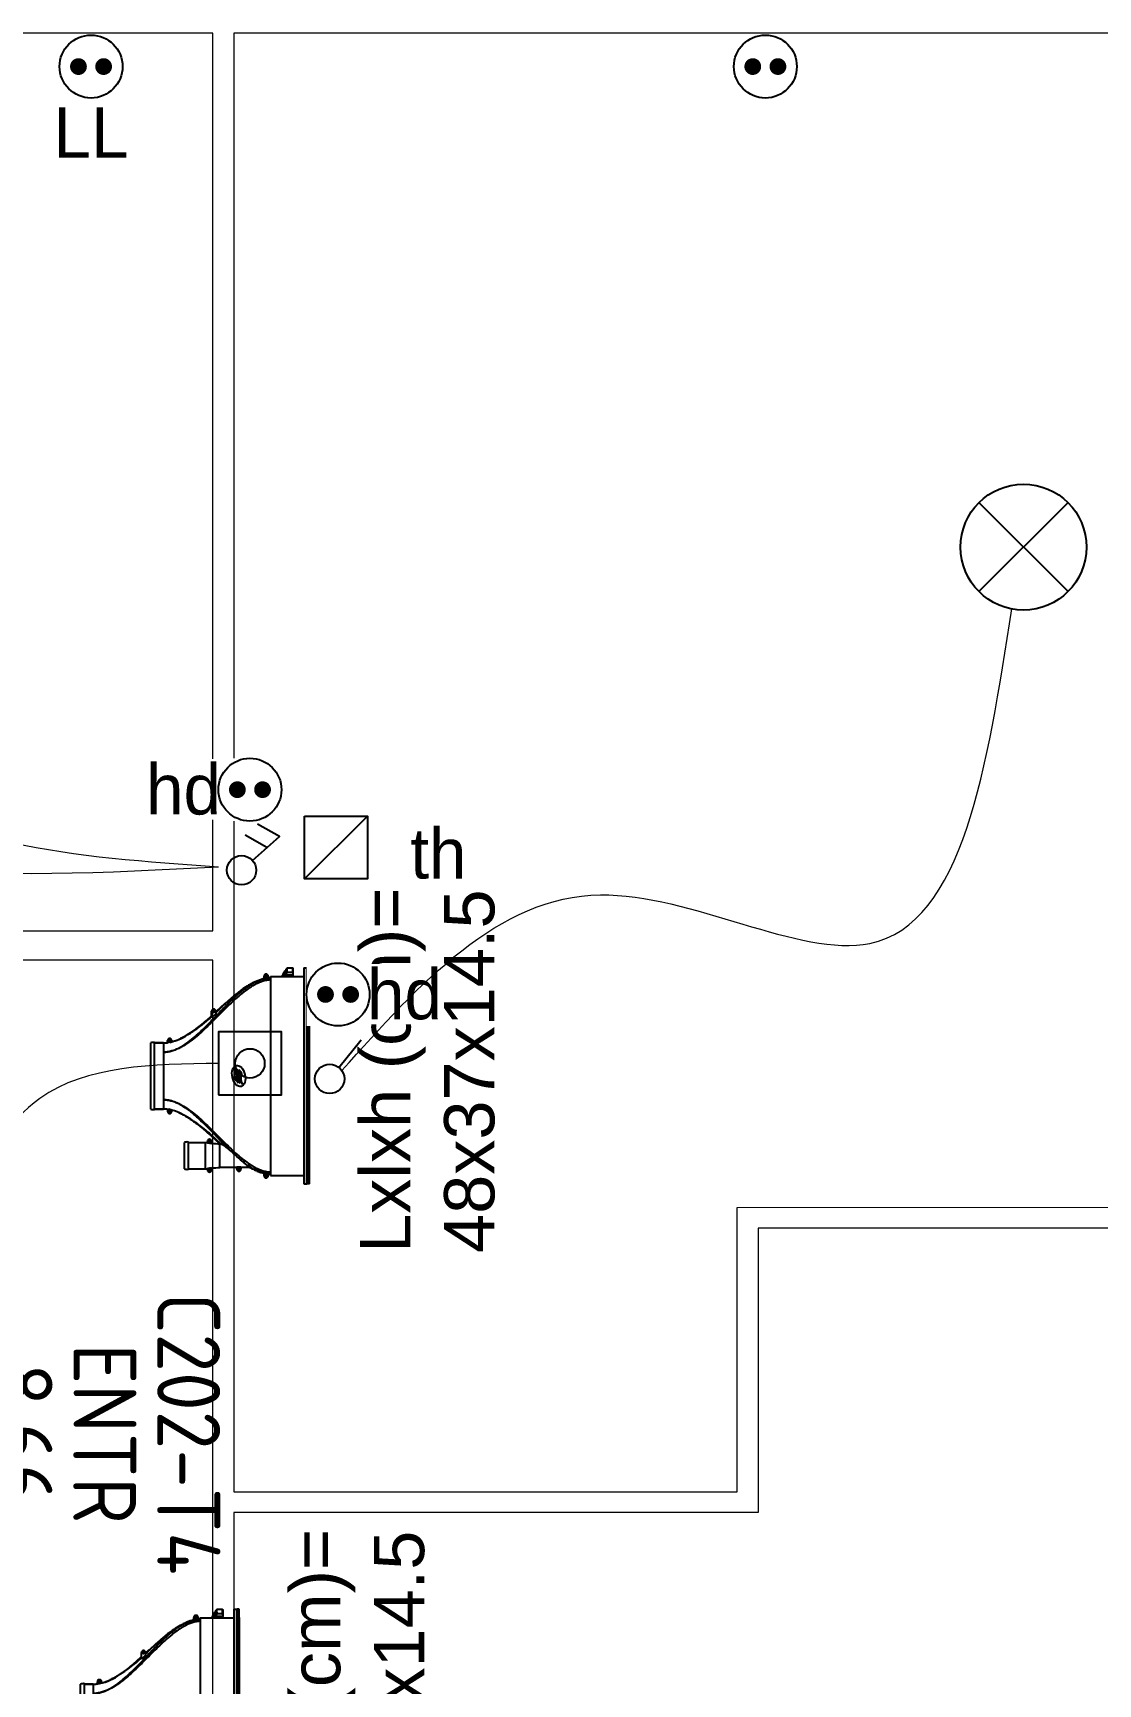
# Model space of a CAD drawing. Header units: millimetres. Extents: x 449410 to 506007, y -379864 to -318775.
# Drawn here: x 471638 to 474176, y -356278 to -352342 of the extents above; entities that cross this region are included whole.
import ezdxf
from ezdxf import colors
from ezdxf.entities.mleader import LeaderData, LeaderLine
from ezdxf.math import Vec2, Vec3

# ---------------------------------------------------------------- set-up
doc = ezdxf.new("R2010")
doc.units = ezdxf.units.MM
doc.set_wipeout_variables(frame=1)
doc.layers.add('_GAZELEC-RESERVATION', color=1, linetype='Continuous', lineweight=18)
doc.layers.add('prlm-CHAUFF', color=30, linetype='Continuous')
doc.layers.add('prlm-ELEC-CFO', color=201, linetype='Continuous')
doc.layers.add('prlm-xpoly', color=7, linetype='Continuous', plot=False)
doc.styles.add('prlm-elec-cfa', font='comic.ttf', dxfattribs={"height": 12})
doc.styles.add('prlm-elec-cfo', font='comic.ttf', dxfattribs={"height": 12})
doc.styles.add('prlm-xpoly', font='isocp.shx', dxfattribs={"height": 15})
doc.styles.get("Standard").update_dxf_attribs({"font": 'arial.ttf'})

# ---------------------------------------------------------------- blocks, each defined once
blk = doc.blocks.new('xi.twintop')
at = {"layer": 'prlm-CHAUFF', "ltscale": 50}
for p, q in [((-8, 35.6), (8, 35.6)), ((-7.9, 36.5), (7.9, 36.5)), ((-7.9, 35.6), (-7.9, 33.5)), ((-7.9, 33.5), (-7.9, 35.6)), ((7.9, 35.6), (7.9, 33.5)), ((7.9, 33.5), (7.9, 35.6)), ((-8.61, 31.95), (-8.61, 32.05)), ((-8.61, 32.05), (-8.51, 32.05)), ((-8.51, 31.95), (-8.61, 31.95)), ((-8.51, 32.16), (-8.41, 32.16)), ((-8.51, 32.05), (-8.51, 32.16)), ((-8.51, 31.84), (-8.51, 31.95)), ((-8.41, 31.84), (-8.51, 31.84)), ((-7.9, 32.5), (-8.46, 32.5)), ((-8.46, 31.5), (-8.16, 31.5)), ((-8.41, 32.16), (-8.41, 32.05)), ((-8.41, 32.05), (-8.3, 32.05)), ((-8.3, 31.95), (-8.41, 31.95)), ((-8.41, 31.95), (-8.41, 31.84)), ((-8.3, 32.05), (-8.3, 31.95)), ((-8.16, 31.5), (-7.95, 32.18)), ((-7.9, 32.5), (-7.95, 32.18)), ((-5.67, 33.5), (-7.9, 33.5)), ((5.67, 33.5), (-5.67, 33.5)), ((7.9, 33.5), (5.67, 33.5)), ((7.95, 32.18), (7.9, 32.5)), ((7.9, 32.5), (8.46, 32.5)), ((8.16, 31.5), (7.95, 32.18)), ((8.46, 31.5), (8.16, 31.5)), ((8.3, 31.95), (8.3, 32.05)), ((8.3, 32.05), (8.41, 32.05)), ((8.41, 31.95), (8.3, 31.95)), ((8.41, 32.16), (8.51, 32.16)), ((8.41, 32.05), (8.41, 32.16)), ((8.41, 31.84), (8.41, 31.95)), ((8.51, 31.84), (8.41, 31.84)), ((8.51, 32.16), (8.51, 32.05)), ((8.51, 32.05), (8.61, 32.05)), ((8.61, 31.95), (8.51, 31.95)), ((8.51, 31.95), (8.51, 31.84)), ((8.61, 32.05), (8.61, 31.95)), ((-15.75, 27.6), (-22.25, 27.6)), ((-22.15, 28.5), (-15.85, 28.5)), ((-22.15, 27.6), (-22.15, 23.5)), ((-22.15, 27.6), (-22.15, 23.5)), ((-15.85, 27.6), (-15.85, 23.5)), ((-15.85, 27.6), (-15.85, 23.5)), ((-9.41, 28.48), (-9.41, 28.48)), ((9.12, 29.02), (9.09, 29.02)), ((9.41, 28.48), (9.38, 28.48)), ((-22.56, 22.55), (-22.45, 22.55)), ((-22.56, 22.45), (-22.56, 22.55)), ((-22.45, 22.45), (-22.56, 22.45)), ((-22.45, 22.66), (-22.35, 22.66)), ((-22.45, 22.55), (-22.45, 22.66)), ((-22.45, 22.34), (-22.45, 22.45)), ((-22.35, 22.34), (-22.45, 22.34)), ((-22.4, 23), (-21.97, 23)), ((-21.85, 22), (-22.4, 22)), ((-22.35, 22.66), (-22.35, 22.55)), ((-22.35, 22.55), (-22.24, 22.55)), ((-22.24, 22.45), (-22.35, 22.45)), ((-22.35, 22.45), (-22.35, 22.34)), ((-22.24, 22.55), (-22.24, 22.45)), ((-15.85, 23.5), (-22.15, 23.5)), ((-21.97, 23), (-21.85, 22.06)), ((-21.85, 22.06), (-21.85, 22)), ((-21.8, 20), (-16.2, 20)), ((-21.8, 16), (-21.8, 20)), ((-21.8, 16), (-21.8, 20)), ((-16.2, 19.84), (-14.13, 22)), ((-14.13, 22), (-16.2, 19.84)), ((-16.2, 19.84), (-16.2, 20)), ((-16.2, 19.84), (-16.2, 20)), ((-16.15, 22.06), (-16.03, 23)), ((-16.15, 22), (-16.15, 22.06)), ((-15.6, 22), (-16.15, 22)), ((-16.03, 23), (-15.6, 23)), ((-15.76, 22.45), (-15.76, 22.55)), ((-15.76, 22.55), (-15.65, 22.55)), ((-15.65, 22.45), (-15.76, 22.45)), ((-15.65, 22.66), (-15.55, 22.66)), ((-15.65, 22.55), (-15.65, 22.66)), ((-15.65, 22.34), (-15.65, 22.45)), ((-15.55, 22.34), (-15.65, 22.34)), ((-15.55, 22.66), (-15.55, 22.55)), ((-15.55, 22.55), (-15.44, 22.55)), ((-15.55, 22.45), (-15.55, 22.34)), ((-15.44, 22.45), (-15.55, 22.45)), ((-15.44, 22.55), (-15.44, 22.45)), ((14.83, 21), (13.83, 22)), ((13.83, 22), (15.44, 22)), ((15.44, 21), (14.83, 21)), ((15.28, 21.45), (15.28, 21.55)), ((15.28, 21.55), (15.39, 21.55)), ((15.39, 21.45), (15.28, 21.45)), ((15.39, 21.66), (15.49, 21.66)), ((15.39, 21.55), (15.39, 21.66)), ((15.39, 21.34), (15.39, 21.45)), ((15.49, 21.34), (15.39, 21.34)), ((15.49, 21.66), (15.49, 21.55)), ((15.49, 21.55), (15.6, 21.55)), ((15.49, 21.45), (15.49, 21.34)), ((15.6, 21.45), (15.49, 21.45)), ((15.6, 21.55), (15.6, 21.45)), ((-22.2, 16), (-21.65, 16)), ((-21.65, 16), (-21.65, 15)), ((-22.36, 15.45), (-22.36, 15.55)), ((-22.36, 15.55), (-22.25, 15.55)), ((-22.25, 15.45), (-22.36, 15.45)), ((-22.25, 15.66), (-22.15, 15.66)), ((-22.25, 15.55), (-22.25, 15.66)), ((-22.25, 15.34), (-22.25, 15.45)), ((-22.15, 15.34), (-22.25, 15.34)), ((-21.65, 15), (-22.2, 15)), ((-22.15, 15.66), (-22.15, 15.55)), ((-22.15, 15.55), (-22.04, 15.55)), ((-22.15, 15.45), (-22.15, 15.34)), ((-22.04, 15.45), (-22.15, 15.45)), ((-22.04, 15.55), (-22.04, 15.45)), ((-21.8, 12.88), (-21.8, 15)), ((-21.8, 12.88), (-21.8, 15)), ((-23.96, 8.95), (-23.96, 9.05)), ((-23.96, 9.05), (-23.85, 9.05)), ((-23.85, 8.95), (-23.96, 8.95)), ((-23.85, 9.16), (-23.75, 9.16)), ((-23.85, 9.05), (-23.85, 9.16)), ((-23.85, 8.84), (-23.85, 8.95)), ((-23.75, 8.84), (-23.85, 8.84)), ((-23.8, 9.5), (-23.19, 9.5)), ((-23.36, 8.5), (-23.8, 8.5)), ((-23.75, 9.16), (-23.75, 9.05)), ((-23.75, 9.05), (-23.64, 9.05)), ((-23.75, 8.95), (-23.75, 8.84)), ((-23.64, 8.95), (-23.75, 8.95)), ((23.7, 8), (-23.7, 8)), ((-23.7, 8), (-23.7, 0)), ((-23.64, 9.05), (-23.64, 8.95)), ((-23.36, 8.42), (-23.36, 8.5)), ((23.19, 9.5), (23.8, 9.5)), ((23.36, 8.42), (23.36, 8.5)), ((23.8, 8.5), (23.36, 8.5)), ((23.64, 8.95), (23.64, 9.05)), ((23.64, 9.05), (23.75, 9.05)), ((23.75, 8.95), (23.64, 8.95)), ((23.7, 8), (23.7, 0)), ((23.75, 9.16), (23.85, 9.16)), ((23.75, 9.05), (23.75, 9.16)), ((23.75, 8.84), (23.75, 8.95)), ((23.85, 8.84), (23.75, 8.84)), ((23.85, 9.16), (23.85, 9.05)), ((23.85, 9.05), (23.96, 9.05)), ((23.85, 8.95), (23.85, 8.84)), ((23.96, 8.95), (23.85, 8.95)), ((23.96, 9.05), (23.96, 8.95)), ((24.18, 4.47), (23.7, 4.81)), ((24.06, 4.42), (23.7, 4.66)), ((24.06, 2.6), (24.06, 4.42)), ((24.64, 4.04), (24.06, 4.42)), ((24.2, 4.46), (24.18, 4.47)), ((24.54, 4.24), (24.2, 4.46)), ((24.35, 4.85), (24.33, 4.89)), ((24.35, 4.36), (24.35, 4.85)), ((24.35, 4.85), (24.36, 4.85)), ((24.41, 4.79), (24.43, 4.83)), ((24.41, 4.79), (24.41, 4.32)), ((25.01, 4.43), (24.41, 4.79)), ((24.43, 4.83), (25.04, 4.47)), ((24.64, 4.04), (24.72, 4.01)), ((24.64, 2.6), (24.64, 4.04)), ((24.72, 4.01), (24.72, 2.65)), ((25.04, 4.47), (25.01, 4.43)), ((25.01, 4.25), (25.01, 4.43)), ((25.02, 4.42), (25.01, 4.43)), ((25.06, 4.46), (25.02, 4.42)), ((25.02, 4.42), (25.02, 4.25)), ((25.28, 4.25), (25.02, 4.42)), ((25.04, 4.47), (25.06, 4.46)), ((25.06, 4.46), (25.39, 4.24)), ((25.71, 2.65), (25.71, 4.01)), ((-25.75, 0), (-25.75, -0.73)), ((25.75, 0), (-25.75, 0)), ((23.7, 2.6), (24.06, 2.6)), ((23.7, 2.57), (23.73, 2.6)), ((23.79, 2.6), (23.88, 2.51)), ((23.88, 2.51), (23.97, 2.6)), ((24.04, 2.6), (24.13, 2.51)), ((24.64, 2.6), (24.06, 2.6)), ((24.13, 2.51), (24.22, 2.6)), ((24.18, 2.56), (24.24, 2.51)), ((24.24, 2.51), (24.3, 2.58)), ((24.28, 2.6), (24.37, 2.51)), ((24.37, 2.51), (24.46, 2.6)), ((24.42, 2.57), (24.48, 2.51)), ((24.48, 2.51), (24.56, 2.58)), ((24.54, 2.6), (24.63, 2.51)), ((24.63, 2.51), (24.72, 2.6)), ((24.72, 2.65), (24.64, 2.6)), ((24.64, 2.6), (24.64, 2.6)), ((25.66, 2.6), (24.64, 2.6)), ((24.7, 2.58), (24.77, 2.51)), ((24.72, 2.65), (25.71, 2.65)), ((24.73, 2.6), (24.82, 2.51)), ((24.77, 2.51), (24.79, 2.53)), ((24.82, 2.51), (24.91, 2.6)), ((24.9, 2.59), (24.98, 2.51)), ((24.98, 2.51), (25.07, 2.6)), ((25.02, 2.54), (25.05, 2.51)), ((25.05, 2.51), (25.09, 2.55)), ((25.06, 2.58), (25.13, 2.51)), ((25.13, 2.51), (25.22, 2.6)), ((25.19, 2.57), (25.25, 2.51)), ((25.25, 2.51), (25.34, 2.6)), ((25.27, 2.53), (25.29, 2.51)), ((25.29, 2.51), (25.32, 2.54)), ((25.31, 2.56), (25.36, 2.51)), ((25.36, 2.51), (25.45, 2.6)), ((25.4, 2.55), (25.44, 2.51)), ((25.44, 2.51), (25.53, 2.6)), ((25.48, 2.54), (25.51, 2.51)), ((25.51, 2.51), (25.6, 2.6)), ((25.53, 2.53), (25.55, 2.51)), ((25.55, 2.51), (25.64, 2.6)), ((25.71, 2.65), (25.66, 2.6)), ((25.66, 2.6), (25.66, 2.6)), ((25.75, 0), (25.75, -0.73)), ((-25.75, -0.81), (-25.75, -0.73)), ((-25.75, -0.73), (25.75, -0.73)), ((-25.75, -1.3), (-25.75, -0.81)), ((25.75, -0.81), (-25.75, -0.81)), ((-25.75, -1.3), (25.75, -1.3)), ((23.75, -0.99), (-23.75, -0.99)), ((-23.75, -1.06), (-23.75, -0.99)), ((-23.55, -0.99), (-23.75, -1.06)), ((-23.75, -1.06), (23.75, -1.06)), ((23.75, -1.11), (-23.75, -1.11)), ((-23.75, -1.16), (-23.75, -1.11)), ((-23.59, -1.11), (-23.75, -1.16)), ((-23.75, -1.16), (23.75, -1.16)), ((23.75, -1.2), (-23.75, -1.2)), ((-23.75, -1.23), (-23.75, -1.2)), ((-23.64, -1.2), (-23.75, -1.23)), ((-23.75, -1.23), (23.75, -1.23)), ((23.75, -1.26), (-23.75, -1.26)), ((-23.75, -1.28), (-23.75, -1.26)), ((-23.68, -1.26), (-23.75, -1.28)), ((-23.75, -1.28), (23.75, -1.28)), ((23.75, -1.29), (-23.75, -1.29)), ((-23.75, -1.3), (-23.75, -1.29)), ((-23.73, -1.29), (-23.75, -1.3)), ((-23.75, -1.3), (23.75, -1.3)), ((23.75, -1.06), (23.55, -0.99)), ((23.75, -1.16), (23.59, -1.11)), ((23.75, -1.23), (23.64, -1.2)), ((23.75, -1.28), (23.68, -1.26)), ((23.75, -1.3), (23.73, -1.29)), ((23.75, -0.99), (23.75, -1.06)), ((23.75, -1.11), (23.75, -1.16)), ((23.75, -1.2), (23.75, -1.23)), ((23.75, -1.26), (23.75, -1.28)), ((23.75, -1.29), (23.75, -1.3)), ((25.75, -0.73), (25.75, -0.81)), ((25.75, -1.3), (25.75, -0.81))]:
    blk.add_line(p, q, dxfattribs=at)
for centre, radius in [((-8.46, 32), 0.3), ((-8.46, 32), 0.25), ((8.46, 32), 0.3), ((8.46, 32), 0.25), ((-22.4, 22.5), 0.3), ((-22.4, 22.5), 0.25), ((-15.6, 22.5), 0.3), ((-15.6, 22.5), 0.25), ((15.44, 21.5), 0.3), ((15.44, 21.5), 0.25), ((-22.2, 15.5), 0.3), ((-22.2, 15.5), 0.25), ((-23.8, 9), 0.3), ((-23.8, 9), 0.25), ((23.8, 9), 0.3), ((23.8, 9), 0.25)]:
    blk.add_circle(centre, radius, dxfattribs=at)
for centre, radius, start, end in [((-6.01, 35.83), 2, 160.5755, 186.7441), ((-6.01, 35.83), 2, 160.5755, 186.7441), ((6.01, 35.83), 2, 353.2559, 19.4245), ((6.01, 35.83), 2, 353.2559, 19.4245), ((-19.51, 34.47), 11.74, 332.3321, 345.441), ((-19.16, 34.32), 11.35, 332.1374, 345.6929), ((-8.46, 32), 0.5, 90, 270), ((-15.67, 33.51), 7.77, 352.5456, 359.9423), ((-15.72, 33.51), 7.82, 352.5763, 359.9264), ((-15.07, 33.49), 7.17, 352.0923, 353.5448), ((-15.07, 33.49), 7.17, 353.9053, 0.1157), ((15.11, 33.49), 7.25, 179.9215, 187.8382), ((15.67, 33.51), 7.77, 180.0577, 187.4544), ((15.72, 33.51), 7.82, 180.0736, 187.4237), ((21.1, 34.98), 13.43, 192.9954, 216.0824), ((19.16, 34.32), 11.35, 194.4106, 207.8626), ((8.46, 32), 0.5, 270, 90), ((-20.26, 27.83), 2, 160.5755, 186.7441), ((-20.26, 27.83), 2, 160.5755, 186.7441), ((-17.74, 27.83), 2, 353.2559, 19.4245), ((-17.74, 27.83), 2, 353.2559, 19.4245), ((-43.13, 48.06), 39, 319.3887, 329.86), ((-43.13, 48.06), 39, 319.3887, 329.8601), ((-26.92, 38.17), 20.01, 331.0483, 332.7983), ((-26.92, 38.17), 20.01, 331.0482, 332.7982), ((26.92, 38.17), 20.01, 207.2018, 208.9518), ((43.13, 48.06), 39, 210.1399, 220.6113), ((43.13, 48.06), 39, 212.5506, 220.6113), ((-22.4, 22.5), 0.5, 90, 270), ((-15.6, 22.5), 0.5, 270, 90), ((-22.51, 30.1), 11.66, 315.9701, 320.4245), ((-22.76, 30.33), 11.99, 316.0326, 320.3619), ((22.51, 30.1), 11.66, 219.5755, 224.0299), ((22.76, 30.33), 11.99, 219.6381, 223.9674), ((15.44, 21.5), 0.5, 270, 90), ((-22.2, 15.5), 0.5, 90, 270), ((-44.74, 40.05), 35.1, 315.7111, 319.5265), ((-2.48, -0.77), 23.65, 136.4099, 144.7501), ((-23.8, 9), 0.5, 90, 270), ((-11.41, 6.64), 12.12, 163.7263, 166.3852), ((23.8, 9), 0.5, 270, 90), ((17.64, -7.23), 13.85, 61.9182, 64.0515), ((17.76, -6.88), 13.43, 62.115, 63.7632), ((18.29, -6.04), 12.5, 61.3177, 61.5903), ((24.75, 5.45), 0.703, 233.033, 242.9325), ((24.72, 5.11), 0.448, 214.6713, 225.4982), ((25.88, 4.92), 0.836, 234.1326, 239.2425), ((18.29, -6.04), 12.5, 53.7494, 55.0637)]:
    blk.add_arc(centre, radius, start, end, dxfattribs=at)
blk.add_ellipse((0, 15.55), major_axis=(2.49, 0.57), ratio=0.600775, dxfattribs=at)
for points, knots in [([(-5.67, 33.5), (-5.67, 33.33), (-5.68, 33.16), (-5.7, 32.82), (-5.72, 32.65), (-5.8, 32.15), (-5.87, 31.82), (-6.05, 31.16), (-6.16, 30.84), (-6.41, 30.21), (-6.55, 29.9), (-7, 29), (-7.34, 28.43), (-8.08, 27.34), (-8.47, 26.81), (-9.69, 25.27), (-10.57, 24.3), (-12.38, 22.39), (-13.32, 21.46), (-15.19, 19.6), (-16.12, 18.67), (-17.95, 16.77), (-18.84, 15.8), (-20.08, 14.27), (-20.47, 13.75), (-21.03, 12.94), (-21.21, 12.66), (-21.55, 12.09), (-21.72, 11.8), (-22.17, 10.91), (-22.43, 10.31), (-22.7, 9.36), (-22.77, 9.03), (-22.86, 8.47), (-22.88, 8.24), (-22.89, 8)], [0, 0, 0, 0, 0.015625, 0.015625, 0.03125, 0.03125, 0.0625, 0.0625, 0.09375, 0.09375, 0.125, 0.125, 0.1875, 0.1875, 0.25, 0.25, 0.375, 0.375, 0.5, 0.5, 0.625, 0.625, 0.75, 0.75, 0.8125, 0.8125, 0.84375, 0.84375, 0.875, 0.875, 0.9375, 0.9375, 0.96875, 0.96875, 0.9907189, 0.9907189, 0.9907189, 0.9907189]), ([(-18.04, 17.26), (-16.85, 18.51), (-15.59, 19.7), (-13.1, 22.1), (-11.85, 23.3), (-10.07, 25.17), (-9.49, 25.81), (-8.39, 27.13), (-7.87, 27.82), (-7.16, 28.91), (-6.93, 29.29), (-6.52, 30.07), (-6.33, 30.48), (-6.02, 31.31), (-5.89, 31.74), (-5.76, 32.39), (-5.73, 32.61), (-5.69, 32.95), (-5.69, 33.06), (-5.67, 33.28), (-5.67, 33.39), (-5.67, 33.5)], [0, 0, 0, 0, 0.25, 0.25, 0.5, 0.5, 0.625, 0.625, 0.75, 0.75, 0.8125, 0.8125, 0.875, 0.875, 0.9375, 0.9375, 0.96875, 0.96875, 0.984375, 0.984375, 1, 1, 1, 1]), ([(5.67, 33.5), (5.67, 33.33), (5.68, 33.16), (5.71, 32.81), (5.73, 32.64), (5.81, 32.14), (5.88, 31.8), (6.08, 31.14), (6.2, 30.82), (6.47, 30.19), (6.62, 29.88), (7.1, 28.98), (7.46, 28.42), (8.23, 27.34), (8.65, 26.82), (9.93, 25.3), (10.84, 24.34), (12.72, 22.46), (13.69, 21.54), (15.61, 19.69), (16.57, 18.77), (18.43, 16.87), (19.34, 15.9), (20.59, 14.36), (20.99, 13.83), (21.55, 13), (21.73, 12.72), (22.07, 12.15), (22.24, 11.85), (22.69, 10.95), (22.94, 10.33), (23.21, 9.37), (23.28, 9.05), (23.36, 8.48), (23.38, 8.24), (23.39, 8)], [0, 0, 0, 0, 0.015625, 0.015625, 0.03125, 0.03125, 0.0625, 0.0625, 0.09375, 0.09375, 0.125, 0.125, 0.1875, 0.1875, 0.25, 0.25, 0.375, 0.375, 0.5, 0.5, 0.625, 0.625, 0.75, 0.75, 0.8125, 0.8125, 0.84375, 0.84375, 0.875, 0.875, 0.9375, 0.9375, 0.96875, 0.96875, 0.9908046, 0.9908046, 0.9908046, 0.9908046]), ([(22.89, 8), (22.88, 8.24), (22.86, 8.47), (22.77, 9.03), (22.7, 9.36), (22.43, 10.31), (22.17, 10.91), (21.72, 11.8), (21.55, 12.09), (21.21, 12.66), (21.03, 12.94), (20.47, 13.75), (20.08, 14.27), (18.84, 15.8), (17.95, 16.77), (16.12, 18.67), (15.18, 19.6), (13.32, 21.46), (12.38, 22.39), (10.57, 24.3), (9.69, 25.27), (8.47, 26.81), (8.08, 27.34), (7.34, 28.43), (7, 29), (6.55, 29.9), (6.41, 30.21), (6.16, 30.84), (6.05, 31.16), (5.87, 31.82), (5.79, 32.15), (5.72, 32.65), (5.7, 32.82), (5.68, 33.16), (5.67, 33.33), (5.67, 33.5)], [0.0092808, 0.0092808, 0.0092808, 0.0092808, 0.03125, 0.03125, 0.0625, 0.0625, 0.125, 0.125, 0.15625, 0.15625, 0.1875, 0.1875, 0.25, 0.25, 0.375, 0.375, 0.5, 0.5, 0.625, 0.625, 0.75, 0.75, 0.8125, 0.8125, 0.875, 0.875, 0.90625, 0.90625, 0.9375, 0.9375, 0.96875, 0.96875, 0.984375, 0.984375, 1, 1, 1, 1]), ([(-8.9, 29.46), (-9.06, 29.12), (-9.43, 28.41), (-10.08, 27.35), (-10.83, 26.27), (-11.65, 25.18), (-12.54, 24.1), (-13.65, 22.81), (-14.86, 21.46), (-15.81, 20.43), (-16.2, 20)], [0.1568082, 0.1568082, 0.1568082, 0.1568082, 0.2305418, 0.3149874, 0.4025619, 0.4929385, 0.5856877, 0.6803551, 0.8317746, 0.9509578, 0.9509578, 0.9509578, 0.9509578]), ([(14.38, 22), (14.06, 22.36), (13.37, 23.14), (12.33, 24.35), (11.38, 25.54), (10.58, 26.62), (9.93, 27.59), (9.37, 28.52), (9.05, 29.15), (8.91, 29.44)], [0.5730592, 0.5730592, 0.5730592, 0.5730592, 0.626259, 0.6884084, 0.7489718, 0.7930827, 0.8358988, 0.8773199, 0.9123747, 0.9123747, 0.9123747, 0.9123747]), ([(-18.04, 17.26), (-17.81, 17.52), (-17.58, 17.79), (-17.17, 18.3), (-16.98, 18.55), (-16.64, 19.03), (-16.49, 19.25), (-16.32, 19.53), (-16.28, 19.62), (-16.22, 19.76), (-16.2, 19.81), (-16.2, 19.84)], [0, 0, 0, 0, 0.25, 0.25, 0.5, 0.5, 0.75, 0.75, 0.875, 0.875, 1, 1, 1, 1]), ([(23.19, 9.5), (23.12, 9.79), (23.04, 10.07), (22.86, 10.64), (22.75, 10.92), (22.41, 11.74), (22.14, 12.27), (21.56, 13.3), (21.24, 13.8), (20.57, 14.77), (20.21, 15.25), (19.11, 16.65), (18.33, 17.54), (16.73, 19.29), (15.91, 20.15), (15.09, 21)], [0, 0, 0, 0, 0.0625, 0.0625, 0.125, 0.125, 0.25, 0.25, 0.375, 0.375, 0.5, 0.5, 0.75, 0.75, 1, 1, 1, 1]), ([(21.4, 13.55), (21.3, 13.71), (20.98, 14.2), (20.41, 15.02), (19.67, 15.99), (18.88, 16.96), (17.95, 18.04), (16.9, 19.22), (15.98, 20.24), (15.44, 20.84), (15.29, 21)], [0.1694223, 0.1694223, 0.1694223, 0.1694223, 0.1906001, 0.2339285, 0.2787061, 0.3247019, 0.3716424, 0.4351709, 0.4991397, 0.523565, 0.523565, 0.523565, 0.523565]), ([(-1.63, 15.67), (-0.9, 16.39), (-0.53, 16.49), (-0.14, 16.44), (0.47, 16.38), (1.12, 15.98), (1.85, 16.55)], [0, 0, 0, 0, 0.389075, 0.389075, 0.389075, 1, 1, 1, 1]), ([(-23.39, 8), (-23.38, 8.28), (-23.35, 8.55), (-23.25, 9.19), (-23.16, 9.55), (-22.84, 10.61), (-22.54, 11.29), (-21.83, 12.6), (-21.42, 13.22), (-20.56, 14.41), (-20.09, 14.98), (-19.62, 15.54)], [0.0331631, 0.0331631, 0.0331631, 0.0331631, 0.125, 0.125, 0.25, 0.25, 0.5, 0.5, 0.75, 0.75, 1, 1, 1, 1]), ([(-23.19, 9.5), (-23.12, 9.8), (-23.04, 10.09), (-22.9, 10.53), (-22.84, 10.67), (-22.74, 10.96), (-22.68, 11.1), (-22.5, 11.53), (-22.37, 11.8), (-22.1, 12.35), (-21.95, 12.61), (-21.8, 12.88)], [0, 0, 0, 0, 0.25, 0.25, 0.375, 0.375, 0.5, 0.5, 0.75, 0.75, 1, 1, 1, 1]), ([(-21.8, 12.88), (-21.96, 12.6), (-22.11, 12.32), (-22.4, 11.74), (-22.54, 11.45), (-22.78, 10.85), (-22.89, 10.55), (-23.01, 10.17), (-23.03, 10.1), (-23.05, 10.03)], [0, 0, 0, 0, 0.25, 0.25, 0.5, 0.5, 0.75, 0.75, 0.8062429, 0.8062429, 0.8062429, 0.8062429]), ([(-1.94, 14.63), (-1.21, 15.35), (-0.84, 15.44), (-0.45, 15.4), (0.16, 15.33), (0.81, 14.93), (1.54, 15.51)], [0, 0, 0, 0, 0.389075, 0.389075, 0.389075, 1, 1, 1, 1]), ([(24.24, 4.96), (24.23, 4.96), (24.23, 4.96), (24.22, 4.97), (24.2, 4.97), (24.19, 4.97), (24.18, 4.98), (24.16, 4.98), (24.15, 4.98), (24.13, 4.99), (24.11, 4.99), (24.09, 4.99), (24.08, 4.99), (24.05, 4.99), (24.02, 4.99), (23.98, 4.99), (23.93, 4.98), (23.89, 4.98), (23.84, 4.97), (23.78, 4.96), (23.74, 4.95), (23.71, 4.95), (23.7, 4.94)], [0.1059402, 0.1059402, 0.1059402, 0.1059402, 0.1359504, 0.1694868, 0.202886, 0.2361704, 0.2693627, 0.3024859, 0.3355633, 0.3686184, 0.401675, 0.434757, 0.4678887, 0.5010941, 0.5629781, 0.6246926, 0.6863942, 0.7482374, 0.8103737, 0.8729511, 0.9361135, 0.9654522, 0.9654522, 0.9654522, 0.9654522]), ([(23.7, 4.91), (23.71, 4.91), (23.72, 4.91), (23.74, 4.92), (23.78, 4.92), (23.81, 4.93), (23.83, 4.93), (23.86, 4.94), (23.89, 4.94), (23.92, 4.95), (23.94, 4.95), (23.97, 4.95), (23.99, 4.96), (24.02, 4.96), (24.04, 4.96), (24.06, 4.96), (24.08, 4.96), (24.11, 4.96), (24.14, 4.96), (24.18, 4.96), (24.21, 4.95), (24.24, 4.95), (24.26, 4.94), (24.28, 4.93), (24.3, 4.92), (24.32, 4.91), (24.33, 4.9), (24.33, 4.89)], [0.053874, 0.053874, 0.053874, 0.053874, 0.0607104, 0.0907643, 0.1206402, 0.1503557, 0.1799287, 0.2093776, 0.238721, 0.2679778, 0.2971672, 0.3263086, 0.3554219, 0.3845269, 0.4136437, 0.4427926, 0.4719939, 0.5012681, 0.5562327, 0.6110034, 0.6657154, 0.7205017, 0.7754929, 0.8308166, 0.8865967, 0.9429527, 1, 1, 1, 1]), ([(24.35, 4.85), (24.35, 4.86), (24.35, 4.86), (24.34, 4.87), (24.33, 4.88), (24.32, 4.88), (24.31, 4.89), (24.3, 4.89), (24.29, 4.9), (24.28, 4.9), (24.26, 4.91), (24.25, 4.91), (24.23, 4.91), (24.22, 4.92), (24.2, 4.92), (24.18, 4.92), (24.17, 4.92), (24.15, 4.92), (24.12, 4.92), (24.09, 4.92), (24.05, 4.92), (24, 4.92), (23.95, 4.91), (23.9, 4.9), (23.85, 4.89), (23.79, 4.88), (23.74, 4.87), (23.71, 4.86), (23.7, 4.86)], [0, 0, 0, 0, 0.0300773, 0.0600539, 0.0899314, 0.1197114, 0.1493956, 0.1789856, 0.2084831, 0.2378898, 0.2672073, 0.2964374, 0.3255817, 0.3546421, 0.3836203, 0.4125181, 0.4413372, 0.4700795, 0.4987468, 0.5532579, 0.6080368, 0.6630958, 0.7184471, 0.7741027, 0.8300742, 0.8863734, 0.9430116, 0.9677174, 0.9677174, 0.9677174, 0.9677174]), ([(24.65, 4.2), (24.65, 4.2), (24.64, 4.2), (24.64, 4.2), (24.63, 4.2), (24.63, 4.2), (24.62, 4.2), (24.61, 4.21), (24.6, 4.21), (24.59, 4.21), (24.58, 4.22), (24.55, 4.23), (24.54, 4.24), (24.54, 4.24)], [0, 0, 0, 0, 0.061789, 0.122374, 0.182441, 0.242697, 0.303842, 0.366548, 0.43144, 0.49908, 0.668346, 0.832646, 1, 1, 1, 1]), ([(25.45, 4.21), (25.44, 4.21), (25.44, 4.22), (25.43, 4.22), (25.41, 4.23), (25.4, 4.23), (25.39, 4.24), (25.37, 4.24), (25.36, 4.25), (25.34, 4.25), (25.32, 4.25), (25.3, 4.26), (25.29, 4.26), (25.27, 4.26), (25.24, 4.26), (25.22, 4.26), (25.2, 4.26), (25.17, 4.26), (25.13, 4.26), (25.08, 4.26), (25.03, 4.26), (24.97, 4.25), (24.91, 4.24), (24.85, 4.24), (24.79, 4.23), (24.72, 4.21), (24.67, 4.21), (24.65, 4.2)], [0.0304712, 0.0304712, 0.0304712, 0.0304712, 0.0599457, 0.0897682, 0.1195016, 0.1491541, 0.1787343, 0.2082505, 0.2377114, 0.2671256, 0.2965018, 0.3258487, 0.355175, 0.3844897, 0.4138015, 0.4431194, 0.4724522, 0.5018089, 0.5568669, 0.611863, 0.6668562, 0.7219052, 0.7770682, 0.8324028, 0.8879658, 0.9438132, 1, 1, 1, 1]), ([(25.71, 4.01), (25.69, 4.04), (25.65, 4.06), (25.55, 4.09), (25.48, 4.1), (25.35, 4.1), (25.31, 4.1), (25.21, 4.09), (25.16, 4.09), (24.98, 4.06), (24.86, 4.04), (24.72, 4.01)], [0, 0, 0, 0, 0.25, 0.25, 0.5, 0.5, 0.625, 0.625, 0.75, 0.75, 1, 1, 1, 1])]:
    blk.add_open_spline(points, degree=3, knots=knots, dxfattribs=at)
for points in [[(-22.15, 23.5), (-22.15, 23.33), (-22.14, 23.17), (-22.13, 23)], [(-22.15, 23.5), (-22.15, 23.33), (-22.14, 23.17), (-22.13, 23)], [(-22.01, 22), (-21.91, 21.33), (-21.8, 20.67), (-21.8, 20)], [(-22.01, 22), (-21.91, 21.33), (-21.8, 20.67), (-21.8, 20)], [(-15.99, 22), (-16.09, 21.33), (-16.2, 20.67), (-16.2, 20)], [(-15.99, 22), (-16.09, 21.33), (-16.2, 20.67), (-16.2, 20)], [(-15.85, 23.5), (-15.85, 23.33), (-15.86, 23.17), (-15.87, 23)], [(-15.85, 23.5), (-15.85, 23.33), (-15.86, 23.17), (-15.87, 23)], [(-1.78, 15.16), (-1.06, 15.88), (-0.68, 15.97), (-0.29, 15.93)], [(-0.23, 16.09), (-0.63, 16.13), (-1.01, 16.03), (-1.63, 15.67)], [(1.7, 16.04), (0.88, 15.1), (0.23, 15.51), (-0.39, 15.58)], [(-0.29, 15.93), (0.32, 15.87), (0.96, 15.47), (1.7, 16.04)], [(1.85, 16.55), (1.03, 15.62), (0.38, 16.02), (-0.23, 16.09)], [(-0.55, 15.04), (-0.94, 15.09), (-1.32, 14.99), (-1.94, 14.63)], [(-0.39, 15.58), (-0.78, 15.62), (-1.16, 15.52), (-1.78, 15.16)], [(1.54, 15.51), (0.72, 14.57), (0.07, 14.98), (-0.55, 15.04)], [(-23.19, 9.5), (-23.26, 9.17), (-23.32, 8.84), (-23.36, 8.5)], [(23.36, 8.5), (23.32, 8.84), (23.26, 9.17), (23.19, 9.5)]]:
    blk.add_open_spline(points, degree=3, dxfattribs=at)
at = {"layer": 'prlm-CHAUFF', "ltscale": 50, "insert": (-42.19, -13.41), "char_height": 12, "width": 139.7925, "attachment_point": 1}
blk.add_mtext('Lxlxh (cm)= 48x37x14.5', dxfattribs=at)
blk = doc.blocks.new('xi.th-ch')
at = {"layer": 'prlm-CHAUFF', "color": 0, "linetype": 'ByBlock', "lineweight": -2, "flags": 128}
blk.add_lwpolyline([(-7.5, 7.5), (7.5, 7.5), (7.5, -7.5), (-7.5, -7.5)], close=True, dxfattribs=at)
at = {"layer": 'prlm-CHAUFF', "color": 0}
blk.add_lwpolyline([(-7.5, -7.5), (7.5, 7.5)], dxfattribs=at)
blk = doc.blocks.new('xi.LL')
at = {"color": 0, "lineweight": 5}
blk.add_wipeout([(-7.5, -7.5), (7.5, -7.5), (7.5, 7.5), (-7.5, 7.5)], dxfattribs=at).dxf.layer = 'prlm-ELEC-CFO'
at = {"layer": 'prlm-ELEC-CFO', "color": 0, "linetype": 'ByBlock', "lineweight": 5, "const_width": 2}
for points in [[(-4, 0, 1), (-2, 0, 1)], [(2, 0, 1), (4, 0, 1)]]:
    blk.add_lwpolyline(points, format="xyb", close=True, dxfattribs=at)
at = {"layer": 'prlm-ELEC-CFO', "color": 0, "linetype": 'ByBlock', "lineweight": -2}
blk.add_circle((0, 0), 7.5, dxfattribs=at)
blk = doc.blocks.new('xi.PCHD')
at = {"color": 0, "lineweight": 5}
blk.add_wipeout([(-7.5, -7.5), (7.5, -7.5), (7.5, 7.5), (-7.5, 7.5)], dxfattribs=at).dxf.layer = 'prlm-ELEC-CFO'
at = {"layer": 'prlm-ELEC-CFO', "color": 0, "linetype": 'ByBlock', "lineweight": 5, "const_width": 2}
for points in [[(-4, 0, 1), (-2, 0, 1)], [(2, 0, 1), (4, 0, 1)]]:
    blk.add_lwpolyline(points, format="xyb", close=True, dxfattribs=at)
at = {"layer": 'prlm-ELEC-CFO', "color": 0, "linetype": 'ByBlock', "lineweight": -2}
blk.add_circle((0, 0), 7.5, dxfattribs=at)
blk = doc.blocks.new('xi.DA')
at = {"layer": 'prlm-ELEC-CFO', "color": 0}
for points in [[(4.05, 1.39), (-1.17, 4.34)], [(0.61, -1.67), (7.04, 4.05), (1.81, 7.01)]]:
    blk.add_lwpolyline(points, dxfattribs=at)
blk.add_circle((-2, -4), 3.5, dxfattribs=at)
blk = doc.blocks.new('xi.BP')
at = {"layer": 'prlm-ELEC-CFO', "color": 0, "flags": 128}
blk.add_lwpolyline([(-7.5, -7.5), (7.5, -7.5), (7.5, 7.5), (-7.5, 7.5)], close=True, dxfattribs=at)
at = {"layer": 'prlm-ELEC-CFO', "color": 0}
blk.add_circle((0, 0), 3.5, dxfattribs=at)
blk = doc.blocks.new('xi.PC')
at = {"color": 0, "lineweight": 5}
blk.add_wipeout([(-7.5, -7.5), (7.5, -7.5), (7.5, 7.5), (-7.5, 7.5)], dxfattribs=at).dxf.layer = 'prlm-ELEC-CFO'
at = {"layer": 'prlm-ELEC-CFO', "color": 0, "linetype": 'ByBlock', "lineweight": 5, "const_width": 2}
for points in [[(-4, 0, 1), (-2, 0, 1)], [(2, 0, 1), (4, 0, 1)]]:
    blk.add_lwpolyline(points, format="xyb", close=True, dxfattribs=at)
at = {"layer": 'prlm-ELEC-CFO', "color": 0, "linetype": 'ByBlock', "lineweight": -2}
blk.add_circle((0, 0), 7.5, dxfattribs=at)
blk = doc.blocks.new('xi.SA')
at = {"layer": 'prlm-ELEC-CFO', "color": 0}
blk.add_lwpolyline([(0.2, -1.28), (5.5, 5.28)], dxfattribs=at)
blk.add_circle((-2, -4), 3.5, dxfattribs=at)
blk = doc.blocks.new('xi.PTCE')
at = {"layer": 'prlm-ELEC-CFO', "color": 0}
for points in [[(-10.61, 10.61), (10.61, -10.61)], [(10.61, 10.61), (-10.61, -10.61)]]:
    blk.add_lwpolyline(points, dxfattribs=at)
at = {"layer": 'prlm-ELEC-CFO', "color": 0, "linetype": 'ByBlock'}
blk.add_circle((0, 0), 15, dxfattribs=at)

msp = doc.modelspace()

# ---------------------------------------------------------------- linework, layer by layer
at = {"layer": 'prlm-ELEC-CFO', "lineweight": 13}
msp.add_spline([(472079.737, -354798.622), (471653.82, -354882.287), (471474.607, -355107.842)], degree=3, dxfattribs=at)
at = {"layer": 'prlm-xpoly', "lineweight": 0}
for points in [[(469428, -354482.808), (472065.902, -354482.808), (472065.902, -352341.847), (469428, -352341.846)], [(476262.797, -355819.876), (476262.8, -352341.847), (472115.988, -352341.847), (472115.902, -355819.876), (473315.966, -355819.876), (473315.947, -355141.871), (474839.379, -355141.829), (474839.379, -355819.876)], [(469428, -356849.285), (470878.307, -356849.285), (470878.45, -359090.285), (472065.902, -359090.268), (472065.902, -358369.875), (472735.876, -358369.875), (472735.876, -356869.866), (472065.918, -356869.866), (472065.902, -354552.808), (470876.066, -354552.808), (470876.086, -355284.721), (469428, -355284.721)], [(476262.8, -358369.876), (476262.8, -355869.876), (474788.827, -355869.877), (474789.379, -355191.831), (473365.949, -355191.87), (473365.967, -355869.876), (472115.902, -355869.876), (472115.902, -356819.866), (472785.876, -356819.866), (472785.876, -358369.813)]]:
    msp.add_lwpolyline(points, close=True, dxfattribs=at)

# ---------------------------------------------------------------- block references
at = {"layer": 'prlm-CHAUFF', "xscale": 10, "yscale": 10, "zscale": 10}
msp.add_blockref('xi.th-ch', (472359.736, -354283.983), dxfattribs=at)
for p, rotation in [((472283.3, -354828.661), 90.0000000000005), ((472115.902, -356357.693), 90.0000000000002)]:
    msp.add_blockref('xi.twintop', p, dxfattribs=dict(at, rotation=rotation))
at = {"layer": 'prlm-ELEC-CFO', "xscale": 10, "yscale": 10, "zscale": 10}
for name, p in [('xi.PTCE', (473998.689, -353567.667)), ('xi.BP', (472154.737, -354798.622))]:
    msp.add_blockref(name, p, dxfattribs=at)

# ---------------------------------------------------------------- texts
at = {"layer": 'prlm-xpoly', "lineweight": 20, "insert": (471808.616, -355681.856), "char_height": 150, "attachment_point": 5, "rotation": 269.999993, "line_spacing_factor": 0.8, "style": 'prlm-xpoly'}
msp.add_mtext('C202-T4\\PENTR\\P8.66', dxfattribs=at)

# ---------------------------------------------------------------- leaders
at = {"layer": '_GAZELEC-RESERVATION', "color": 6}
ml = msp.add_multileader_mtext('Standard', dxfattribs=at)
ml.set_content('résa n°33\\P200x200 en dalle haute', color=6)
ml.set_leader_properties()
ml.build(insert=Vec2(0, 0))
ml.multileader.update_dxf_attribs({"has_text_frame": 1, "arrow_head_size": 80, "scale": 20})
ctx = ml.context
ctx.base_point, ctx.scale, ctx.char_height, ctx.arrow_head_size, ctx.landing_gap_size, ctx.plane_origin = Vec3(465077.945, -356025.342), 20, 80, 80, 40, Vec3(459528.127, -355826.965)
notes = []
notes.append((ctx, [(0, (1, 1, 0), (466401.951, -356025.342), (-1, 0), 89.845, [(0, [(467443.429, -355052.381)], 0, [])])]))
ctx.mtext.insert, ctx.mtext.width, ctx.mtext.flow_direction = Vec3(465117.945, -355984.66), 1568.85041, 5
ml = msp.add_multileader_mtext('Standard', dxfattribs=at)
ml.set_content('résa n°32\\P300x500 en dalle haute', color=6)
ml.set_leader_properties()
ml.build(insert=Vec2(0, 0))
ml.multileader.update_dxf_attribs({"has_text_frame": 1, "arrow_head_size": 80, "scale": 20})
ctx = ml.context
ctx.base_point, ctx.scale, ctx.char_height, ctx.arrow_head_size, ctx.landing_gap_size, ctx.plane_origin = Vec3(465079.364, -355640.813), 20, 80, 80, 40, Vec3(459528.127, -355442.436)
notes.append((ctx, [(0, (1, 1, 0), (466401.951, -355640.813), (-1, 0), 89.845, [(0, [(466660.434, -355046.427)], 0, [])])]))
ctx.mtext.insert, ctx.mtext.width, ctx.mtext.flow_direction = Vec3(465119.364, -355600.104), 1568.85041, 5
ml = msp.add_multileader_mtext('Standard', dxfattribs=at)
ml.set_content('résa n°34\\P200x200 en dalle haute', color=6)
ml.set_leader_properties()
ml.build(insert=Vec2(0, 0))
ml.multileader.update_dxf_attribs({"has_text_frame": 1, "arrow_head_size": 80, "scale": 20})
ctx = ml.context
ctx.base_point, ctx.scale, ctx.char_height, ctx.arrow_head_size, ctx.landing_gap_size, ctx.plane_origin = Vec3(468020.835, -356025.342), 20, 80, 80, 40, Vec3(462471.016, -355826.965)
notes.append((ctx, [(0, (1, 1, 0), (469344.841, -356025.342), (-1, 0), 89.845, [(0, [(469612.845, -355052.381)], 0, [])])]))
ctx.mtext.insert, ctx.mtext.width, ctx.mtext.flow_direction = Vec3(468060.835, -355984.66), 1568.85041, 5
ml = msp.add_multileader_mtext('Standard', dxfattribs=at)
ml.set_content('résa n°35\\P300x500 en dalle haute', color=6)
ml.set_leader_properties()
ml.build(insert=Vec2(0, 0))
ml.multileader.update_dxf_attribs({"has_text_frame": 1, "arrow_head_size": 80, "scale": 20})
ctx = ml.context
ctx.base_point, ctx.scale, ctx.char_height, ctx.arrow_head_size, ctx.landing_gap_size, ctx.plane_origin = Vec3(468022.254, -356410.742), 20, 80, 80, 40, Vec3(462471.016, -356212.365)
notes.append((ctx, [(0, (1, 1, 0), (469344.841, -356410.742), (-1, 0), 89.845, [(0, [(470125.28, -355105.208)], 0, [])])]))
ctx.mtext.insert, ctx.mtext.width, ctx.mtext.flow_direction = Vec3(468062.254, -356370.033), 1568.85041, 5
for ctx, leaders in notes:
    for number, flags, end, landing, length, lines in leaders:
        leader = LeaderData()
        leader.index, (leader.has_last_leader_line, leader.has_dogleg_vector, leader.attachment_direction) = number, flags
        leader.last_leader_point, leader.dogleg_vector, leader.dogleg_length = Vec3(end), Vec3(landing), length
        for number, points, colour, breaks in lines:
            line = LeaderLine()
            line.index, line.vertices, line.color, line.breaks = number, Vec3.list(points), colors.encode_raw_color(colour), breaks
            leader.lines.append(line)
        ctx.leaders.append(leader)

# ---------------------------------------------------------------- next in the draw order: block references
at = {"layer": 'prlm-ELEC-CFO', "xscale": 10, "yscale": 10, "zscale": 10}
msp.add_blockref('xi.PC', (473383.323, -352421.847), dxfattribs=at)

# ---------------------------------------------------------------- next in the draw order: texts
at = {"layer": 'prlm-CHAUFF', "lineweight": 20, "insert": (472603.912, -354298.567), "char_height": 120, "attachment_point": 5, "line_spacing_factor": 0.8, "style": 'prlm-elec-cfa', "bg_fill": 3, "box_fill_scale": 1.1, "bg_fill_color": 256, "bg_fill_transparency": 0}
msp.add_mtext('th', dxfattribs=at)
at = {"layer": 'prlm-ELEC-CFO', "lineweight": 20, "char_height": 120, "attachment_point": 5, "line_spacing_factor": 0.8, "style": 'prlm-elec-cfo', "bg_fill": 3, "box_fill_scale": 1.1, "bg_fill_color": 256, "bg_fill_transparency": 0}
for s, insert in [('LL', (471775.897, -352579.31)), ('hd', (471996.414, -354146.007)), ('hd', (472523.086, -354634.295))]:
    msp.add_mtext(s, dxfattribs=dict(at, insert=insert))

# ---------------------------------------------------------------- next in the draw order: block references
at = {"layer": 'prlm-ELEC-CFO', "xscale": 10, "yscale": 10, "zscale": 10}
for name, p in [('xi.LL', (471775.897, -352421.847)), ('xi.PCHD', (472154.736, -354146.007)), ('xi.PCHD', (472364.765, -354634.291))]:
    msp.add_blockref(name, p, dxfattribs=at)

# ---------------------------------------------------------------- next in the draw order: linework, layer by layer
at = {"layer": 'prlm-ELEC-CFO', "lineweight": 13}
for points in [[(472079.736, -354330.464), (470767.248, -354068.244), (470611.638, -353287.23), (470819.58, -352496.847)], [(472079.736, -354330.464), (471217.165, -354078.387), (471012.535, -353595.245)], [(472373.71, -354815.906), (472990.328, -354396.928), (473632.772, -354512.566), (473970.7, -353715.032)]]:
    msp.add_spline(points, degree=3, dxfattribs=at)

# ---------------------------------------------------------------- next in the draw order: block references
at = {"layer": 'prlm-ELEC-CFO', "xscale": 10, "yscale": 10, "zscale": 10}
for name, p in [('xi.DA', (472154.736, -354298.153)), ('xi.SA', (472364.761, -354795.577))]:
    msp.add_blockref(name, p, dxfattribs=at)

doc.saveas('drawing.dxf')
